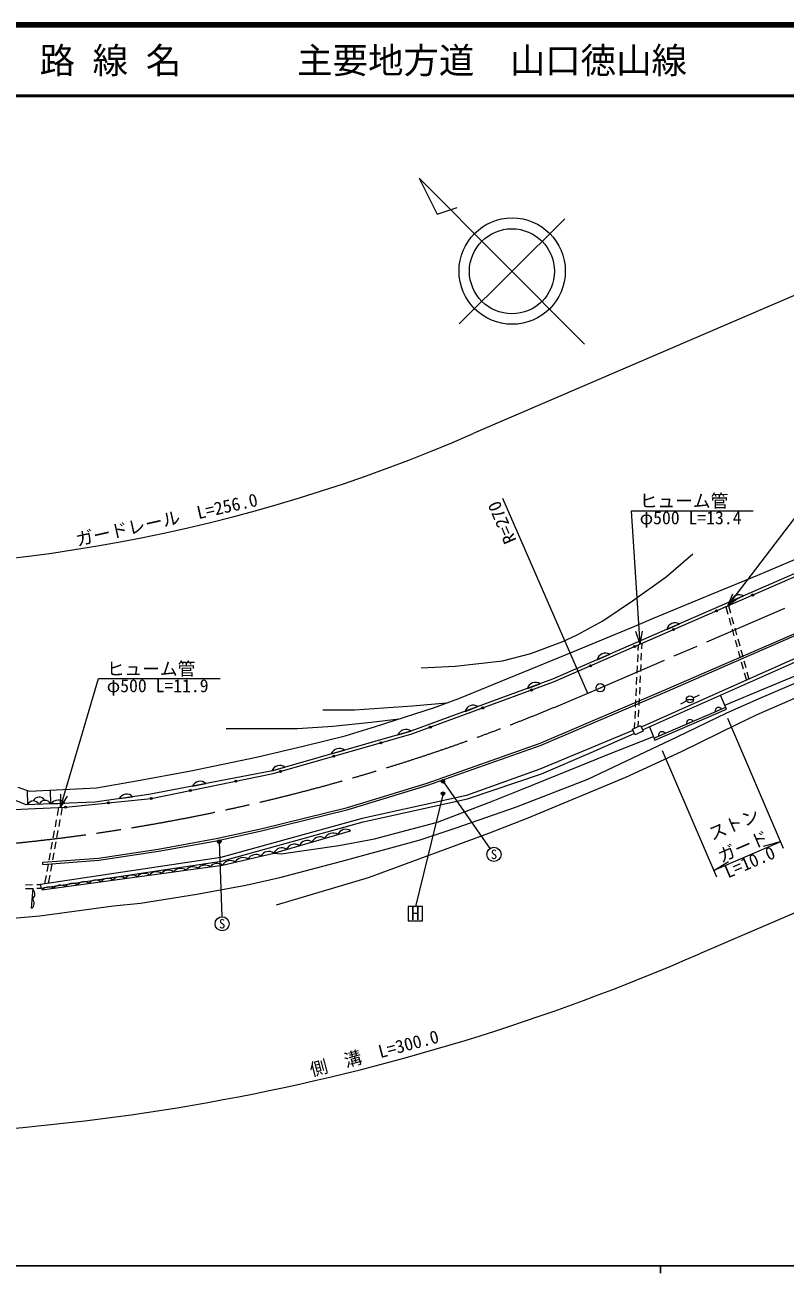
# Model space of a CAD drawing. Units: millimetres, scale not verified. Extents: x 40000 to 680000, y 20000 to 380000.
# Drawn here: x 178320 to 285581, y 204000 to 380000 of the extents above; entities that cross this region are included whole.
import ezdxf
from ezdxf.enums import TextEntityAlignment as Align

# ---------------------------------------------------------------- set-up
doc = ezdxf.new("R2010")
doc.units = ezdxf.units.MM
doc.header["$LTSCALE"] = 1000
doc.linetypes.add('CHAIN', pattern=[18.5, 12, -1.5, 3.5, -1.5])
for name, color, linetype, lineweight in [('M-BGD', 7, 'Continuous', 13), ('M-BMK', 2, 'CHAIN', 13), ('M-BMK-SRVR', 3, 'Continuous', 13), ('M-STR-HTXT', 7, 'Continuous', 13), ('M-STR-STRC', 7, 'Continuous', 13), ('M-TTL', 2, 'Continuous', 140), ('M-TTL-BAND', 7, 'Continuous', 25), ('M-TTL-LINE', 7, 'Continuous', 50)]:
    doc.layers.add(name, color=color, linetype=linetype, lineweight=lineweight)
doc.layers.add('M-TTL-TXT', color=7, linetype='Continuous')
doc.styles.add('ＭＳ ゴシック', font='')
doc.styles.get('ＭＳ ゴシック').set_extended_font_data('MS Gothic')

msp = doc.modelspace()

# ---------------------------------------------------------------- hatches: boundary and pattern name
at = {"layer": 'M-BGD'}
for points in [[(280849, 299603, -1), (281149, 299603, -0.41421), (280999, 299453, -0.41421)], [(275746, 297379, -1), (276046, 297379, -0.41421), (275896, 297229, -0.41421)], [(269691, 294740, -1), (269991, 294740, -0.41421), (269841, 294590, -0.41421)], [(264201, 292348, -1), (264501, 292348, -0.41421), (264351, 292198, -0.41421)], [(257970, 289632, -1), (258270, 289632, -0.41421), (258120, 289482, -0.41421)], [(249653, 286221, -1), (249953, 286221, -0.41421), (249803, 286071, -0.41421)], [(242756, 283689, -1), (243056, 283689, -0.41421), (242906, 283539, -0.41421)], [(235368, 280977, -1), (235668, 280977, -0.41421), (235518, 280827, -0.41421)], [(228400, 278777, -1), (228700, 278777, -0.41421), (228550, 278627, -0.41421)], [(221769, 276887, -1), (222069, 276887, -0.41421), (221919, 276737, -0.41421)], [(214233, 274738, -1), (214533, 274738, -0.41421), (214383, 274588, -0.41421)], [(207918, 273362, -1), (208218, 273362, -0.41421), (208068, 273212, -0.41421)], [(195983, 270921, -1), (196283, 270921, -0.41421), (196133, 270771, -0.41421)], [(201511, 272052, -1), (201811, 272052, -0.41421), (201661, 271902, -0.41421)], [(183895, 269695, -1), (184195, 269695, -0.41421), (184045, 269545, -0.41421)], [(189939, 270308, -1), (190239, 270308, -0.41421), (190089, 270158, -0.41421)]]:
    msp.add_hatch(color=256, dxfattribs=at).paths.add_polyline_path(points)
at = {"layer": 'M-STR-HTXT'}
for points in [[(237276, 273081, -0.41421), (237076, 273373, -0.41421), (237368, 273573, -1)], [(237540, 271727, -1), (237100, 271488, -0.41421), (237200, 271827, -0.41421)], [(205565, 264657, -1), (205910, 265019, -0.41421), (205919, 264666, -0.41421)]]:
    msp.add_hatch(color=256, dxfattribs=at).paths.add_polyline_path(points)

# ---------------------------------------------------------------- linework, layer by layer
at = {"layer": 'M-BGD'}
for p, q in [((277956, 298713), (279715, 299480)), ((277222, 297957), (277514, 296916)), ((277592, 298118), (277883, 297079)), ((277675, 296338), (277945, 295375)), ((278045, 296501), (278315, 295538)), ((268913, 294772), (270672, 295539)), ((278107, 294798), (278376, 293835)), ((278477, 294960), (278746, 293997)), ((264863, 291803), (264901, 292587)), ((265375, 292028), (265412, 292810)), ((278538, 293257), (278808, 292294)), ((278908, 293420), (279177, 292457)), ((259081, 290487), (260840, 291254)), ((264788, 290205), (264835, 291204)), ((265299, 290430), (265346, 291429)), ((278969, 291716), (279239, 290753)), ((279339, 291879), (279609, 290916)), ((264712, 288606), (264759, 289605)), ((265223, 288831), (265271, 289830)), ((279401, 290175), (279670, 289212)), ((279771, 290338), (280040, 289375)), ((280202, 288797), (280493, 287758)), ((249216, 286431), (251018, 287092)), ((264636, 287008), (264684, 288007)), ((265148, 287233), (265195, 288232)), ((279832, 288635), (280123, 287594)), ((264561, 285410), (264608, 286409)), ((265072, 285635), (265119, 286634)), ((272605, 285114), (273502, 285556)), ((277324, 283527), (276485, 285484)), ((240435, 283208), (242237, 283869)), ((264485, 283812), (264532, 284811)), ((264920, 282439), (264968, 283438)), ((264996, 284037), (265043, 285036)), ((267080, 279443), (277205, 283803)), ((267194, 279166), (277324, 283527)), ((271708, 284673), (270810, 284232)), ((271656, 284894), (272656, 284894)), ((275708, 283158), (276618, 283550)), ((264344, 280830), (264381, 281614)), ((264409, 282214), (264456, 283213)), ((264855, 281057), (264892, 281839)), ((271688, 281427), (272598, 281819)), ((230948, 279877), (232793, 280403)), ((258220, 277406), (264311, 280079)), ((266434, 281018), (267194, 279166)), ((267743, 279728), (268653, 280120)), ((221551, 277198), (223396, 277724)), ((213169, 274808), (215014, 275334)), ((201953, 272664), (203838, 273026)), ((178619, 272063), (178688, 270038)), ((181869, 272101), (181936, 270166)), ((191618, 270896), (193518, 271163)), ((182020, 270170), (183937, 270245)), ((182897, 268499), (183107, 269652)), ((183414, 268550), (183619, 269676)), ((182610, 266925), (182789, 267909)), ((183127, 266976), (183306, 267960)), ((182323, 265351), (182502, 266335)), ((182840, 265402), (183019, 266386)), ((182036, 263777), (182215, 264761)), ((182553, 263828), (182732, 264812)), ((181749, 262203), (181928, 263187)), ((182266, 262254), (182445, 263238)), ((181462, 260629), (181641, 261613)), ((181979, 260680), (182158, 261663)), ((178389, 258758), (179388, 258774)), ((179988, 258784), (180514, 258792)), ((180514, 258792), (180542, 258291)), ((181144, 258886), (181354, 260039)), ((181666, 258964), (181871, 260089)), ((213827, 255921), (226814, 259770)), ((178407, 258213), (179406, 258249)), ((179245, 255442), (179458, 258251)), ((180006, 258271), (180542, 258291))]:
    msp.add_line(p, q, dxfattribs=at)
for points in [[(62807, 272662), (84195, 270592), (137622, 267607), (184045, 269695), (196133, 270921), (213328, 274437), (232917, 280022), (252896, 287356), (312803, 313463), (317934, 315171), (329334, 318038)], [(312659, 313837), (252747, 287727), (232793, 280403), (213233, 274826), (195789, 271483), (188192, 270413), (178472, 270029), (176054, 271004)], [(177320, 272501), (178946, 271952), (188406, 272433), (194080, 273403), (201724, 274828), (211012, 276746), (217786, 278343), (223487, 279735), (227800, 281061), (236102, 283751), (239531, 285031), (255631, 291589), (264364, 295199), (267032, 296329), (275198, 299737), (281731, 302418), (294147, 307695)], [(330073, 307326), (323224, 305644), (315371, 302927), (289835, 291909), (265278, 280996)], [(265461, 280585), (290015, 291497), (315534, 302507), (323351, 305212), (330180, 306889)], [(234218, 289353), (239020, 289566), (245696, 290308), (249721, 291377), (254214, 293053), (256241, 294020), (259873, 295970), (264073, 298773), (268825, 302185), (272545, 305398)], [(277084, 284088), (282578, 286401), (289524, 289269), (301146, 294864), (305430, 296656), (307571, 297505), (311142, 298518), (313901, 299132), (318644, 300021), (322623, 300705), (326149, 300694), (330047, 300191), (333301, 299606), (337452, 298652), (343915, 296623), (345428, 296129), (347707, 295716), (351663, 294956)], [(226814, 259770), (243789, 266025), (249328, 268191), (263094, 273909), (270951, 277529), (278903, 281452), (281642, 282780), (286304, 284767), (290984, 286832), (296682, 289376), (301697, 291677), (310294, 294720), (314699, 296231), (317637, 296585), (318932, 296647), (321738, 296622), (324353, 296330), (329245, 295205)], [(176593, 254048), (180420, 254372), (190801, 255798), (194624, 256177), (202577, 257446), (209480, 258710), (214298, 259788), (223016, 262071), (234106, 265066), (239185, 266800), (247670, 269727), (257733, 273639), (270349, 279626), (277370, 283020), (282237, 285150), (285208, 286410), (289990, 288451)], [(220374, 283429), (224846, 283426), (232998, 283979), (237817, 284391)], [(206717, 280789), (216798, 280811), (221756, 281110), (227175, 281661), (231149, 282146)], [(264121, 280508), (250959, 275037), (240622, 271326), (225911, 268098), (205952, 262586), (180514, 258792)], [(213438, 263217), (214489, 263107), (222617, 264295), (227648, 265233), (232968, 266656), (236557, 267588), (244412, 270612), (248398, 272210), (260828, 277227), (266996, 279648)], [(240773, 270848), (251211, 274384), (258220, 277406)], [(180542, 258291), (206056, 262096), (226031, 267612), (240773, 270848)], [(180700, 258042), (206180, 261508), (213438, 263217), (224264, 266360)]]:
    msp.add_lwpolyline(points, dxfattribs=at)
msp.add_lwpolyline([(264038, 280694), (265186, 281204), (265536, 280415), (264389, 279905)], close=True, dxfattribs=at)
for centre, radius in [((280999, 299603), 150), ((275896, 297379), 150), ((269841, 294740), 150), ((264351, 292348), 150), ((258120, 289632), 150), ((249803, 286221), 150), ((272156, 284894), 500), ((242906, 283689), 150), ((235518, 280977), 150), ((228550, 278777), 150), ((221919, 276887), 150), ((214383, 274738), 150), ((208068, 273362), 150), ((196133, 270921), 150), ((201661, 272052), 150), ((184045, 269695), 150), ((190089, 270308), 150)]:
    msp.add_circle(centre, radius, dxfattribs=at)
for centre, radius, start, end in [((279111, 298463), 1182, 59.3048, 167.78996), ((279111, 298463), 1182, 59.3048, 167.78996), ((270069, 294522), 1182, 59.3048, 167.78996), ((270069, 294522), 1182, 59.3048, 167.78996), ((260236, 290237), 1182, 59.3048, 167.78996), ((260236, 290237), 1182, 59.3048, 167.78996), ((250355, 286113), 1182, 55.91353, 164.39869), ((250355, 286113), 1182, 55.91353, 164.39869), ((241574, 282890), 1182, 55.91353, 164.39869), ((241574, 282890), 1182, 55.91353, 164.39869), ((276202, 283264), 505, 34.46681, 192.125), ((272181, 281533), 505, 34.46681, 192.125), ((232060, 279475), 1182, 51.67084, 160.15599), ((232060, 279475), 1182, 51.67084, 160.15599), ((268236, 279835), 505, 34.46681, 192.125), ((222663, 276796), 1182, 51.67084, 160.15599), ((222663, 276796), 1182, 51.67084, 160.15599), ((214281, 274406), 1182, 51.67084, 160.15599), ((214281, 274406), 1182, 51.67084, 160.15599), ((203026, 272166), 1182, 46.60573, 155.09089), ((203026, 272166), 1182, 46.60573, 155.09089), ((180307, 270226), 900, 27.81005, 156.71608), ((192664, 270345), 1182, 43.77272, 152.25787), ((192664, 270345), 1182, 43.77272, 152.25787), ((179515, 269682), 900, 27.81005, 156.71608), ((181139, 269746), 900, 27.81005, 156.71608), ((183006, 269517), 1182, 38.02049, 146.50564), ((183006, 269517), 1182, 38.02049, 146.50564), ((221771, 264839), 1212, 55.35726, 157.01946), ((223575, 265363), 1212, 55.35726, 157.01946), ((216358, 263268), 1212, 55.35726, 157.01946), ((218162, 263792), 1212, 55.35726, 157.01946), ((219966, 264316), 1212, 55.35726, 157.01946), ((209087, 261363), 1233, 54.16, 152.3492), ((210902, 261790), 1233, 54.16, 152.3492), ((212716, 262218), 1233, 54.16, 152.3492), ((214554, 262744), 1212, 55.35726, 157.01946), ((196861, 259363), 1227, 52.87345, 142.61602), ((198577, 259596), 1227, 52.87345, 142.61602), ((200292, 259829), 1227, 52.87345, 142.61602), ((202008, 260063), 1227, 52.87345, 142.61602), ((203724, 260296), 1227, 52.87345, 142.61602), ((205439, 260529), 1227, 52.87345, 142.61602), ((207273, 260935), 1233, 54.16, 152.3492), ((184987, 257686), 1254, 55.67992, 139.80954), ((186641, 257991), 1196, 53.13144, 142.35802), ((188305, 258225), 1191, 52.87345, 142.61602), ((189999, 258429), 1227, 52.87345, 142.61602), ((191714, 258663), 1227, 52.87345, 142.61602), ((193430, 258896), 1227, 52.87345, 142.61602), ((195146, 259129), 1227, 52.87345, 142.61602), ((178922, 257453), 812, 301.32542, 49.98901), ((181684, 257044), 1401, 60.90831, 134.58115), ((183335, 257371), 1321, 58.27273, 137.21674), ((178822, 256136), 812, 301.32542, 49.98901)]:
    msp.add_arc(centre, radius, start, end, dxfattribs=at)
at = {"layer": 'M-BMK'}
msp.add_line((257544, 285700), (309240, 307940), dxfattribs=at)
msp.add_arc((149749, 533248), 270000, 267.51278, 293.53074, dxfattribs=at)
at = {"layer": 'M-BMK-SRVR'}
for p, q in [((257269, 334983), (233971, 358395)), ((233971, 358395), (236480, 353314)), ((236480, 353314), (239330, 354251)), ((239599, 337855), (254484, 352668))]:
    msp.add_line(p, q, dxfattribs=at)
for centre, radius in [((247071, 345291), 7500), ((247041, 345261), 6000), ((259511, 286546), 600)]:
    msp.add_circle(centre, radius, dxfattribs=at)
at = {"layer": 'M-STR-HTXT'}
for p, q in [((293217, 344590), (241574, 322374)), ((277495, 298076), (293768, 319390)), ((245726, 313273), (257723, 285777)), ((263907, 311497), (281079, 311497)), ((265117, 292682), (263907, 311497)), ((277495, 298076), (278206, 299798)), ((277495, 298076), (278969, 299215)), ((265117, 292682), (264522, 294447)), ((265117, 292682), (265480, 294509)), ((183332, 269663), (188701, 287819)), ((188701, 287819), (205874, 287819)), ((277437, 282237), (285324, 263905)), ((268230, 277707), (275910, 259855)), ((237322, 273327), (243933, 263859)), ((183332, 269663), (183383, 271525)), ((183332, 269663), (184303, 271253)), ((237320, 271608), (233409, 255681)), ((325262, 271289), (273513, 249026)), ((205738, 264838), (206106, 254254)), ((284929, 264823), (275515, 260773)), ((284870, 264798), (282502, 264151)), ((275515, 260773), (277613, 262048))]:
    msp.add_line(p, q, dxfattribs=at)
for centre in [(237322, 273327), (237320, 271608), (205738, 264838)]:
    msp.add_circle(centre, 250, dxfattribs=at)
for centre, radius, start, end in [((149749, 533248), 230000, 267.51278, 293.53074), ((149750, 533245), 309997, 267.49064, 293.5308)]:
    msp.add_arc(centre, radius, start, end, dxfattribs=at)
at = {"layer": 'M-STR-STRC'}
msp.add_line((180860, 261624), (180837, 261923), dxfattribs=at)
for points in [[(180837, 261923), (188711, 262512), (197133, 263768), (205304, 265255), (211811, 266676), (223834, 269636), (235085, 273062), (251041, 278735), (268866, 286343), (288923, 295054), (299160, 299534)], [(180860, 261624), (188744, 262213), (197182, 263472), (205363, 264961), (211879, 266384), (223914, 269347), (235179, 272777), (251150, 278456), (268985, 286068), (289043, 294779), (299280, 299260)]]:
    msp.add_lwpolyline(points, dxfattribs=at)
msp.add_lwpolyline([(232409, 253681), (234409, 253681), (234409, 255681), (232409, 255681)], close=True, dxfattribs=at)
for centre in [(244506, 263040), (206141, 253254)]:
    msp.add_circle(centre, 1000, dxfattribs=at)
at = {"layer": 'M-TTL'}
msp.add_line((680000, 380000), (40000, 380000), dxfattribs=at)
at = {"layer": 'M-TTL-BAND'}
for p, q in [((40000, 205000), (579000, 205000)), ((268000, 205000), (268000, 204000))]:
    msp.add_line(p, q, dxfattribs=at)
at = {"layer": 'M-TTL-LINE'}
msp.add_line((40000, 370000), (680000, 370000), dxfattribs=at)

# ---------------------------------------------------------------- texts
at = {"layer": 'M-STR-HTXT', "style": 'ＭＳ ゴシック'}
for s, rotation, p in [('ガードレール\u3000L=256.0', 12.6, (198636, 308811)), ('ストン', 23.278, (278950, 265939)), ('ガード', 23.278, (280232, 262802)), ('側\u3000溝\u3000L=300.0', 14.95, (227991, 233595))]:
    msp.add_text(s, height=1833, rotation=rotation, dxfattribs=at).set_placement(p, align=Align.BOTTOM_CENTER)
for p in [(265072, 311422), (189866, 287743)]:
    msp.add_text('ヒューム管', height=1833, dxfattribs=at).set_placement(p, align=Align.BOTTOM_LEFT)
msp.add_text('R=270', height=1833, rotation=113.572, dxfattribs=at).set_placement((245726, 313273), align=Align.BOTTOM_RIGHT)
for s, p in [('φ500 L=13.4', (265072, 311422)), ('φ500 L=11.9', (189866, 287743))]:
    msp.add_text(s, height=1833, dxfattribs=at).set_placement(p, align=Align.TOP_LEFT)
msp.add_text('L=10.0', height=1833, rotation=23.278, dxfattribs=at).set_placement((280232, 262802), align=Align.TOP_CENTER)
at = {"layer": 'M-STR-STRC', "style": 'ＭＳ ゴシック'}
for s, height, p in [('S', 1320, (244506, 263040)), ('H', 1833, (233409, 254681)), ('S', 1320, (206141, 253254))]:
    msp.add_text(s, height=height, dxfattribs=at).set_placement(p, align=Align.MIDDLE_CENTER)
at = {"layer": 'M-TTL-TXT', "style": 'ＭＳ ゴシック'}
for s, p in [('路 線 名', (180380, 375000)), ('主要地方道\u3000山口徳山線', (216734, 375000))]:
    msp.add_text(s, height=3666, dxfattribs=at).set_placement(p, align=Align.MIDDLE_LEFT)

doc.saveas('drawing.dxf')
